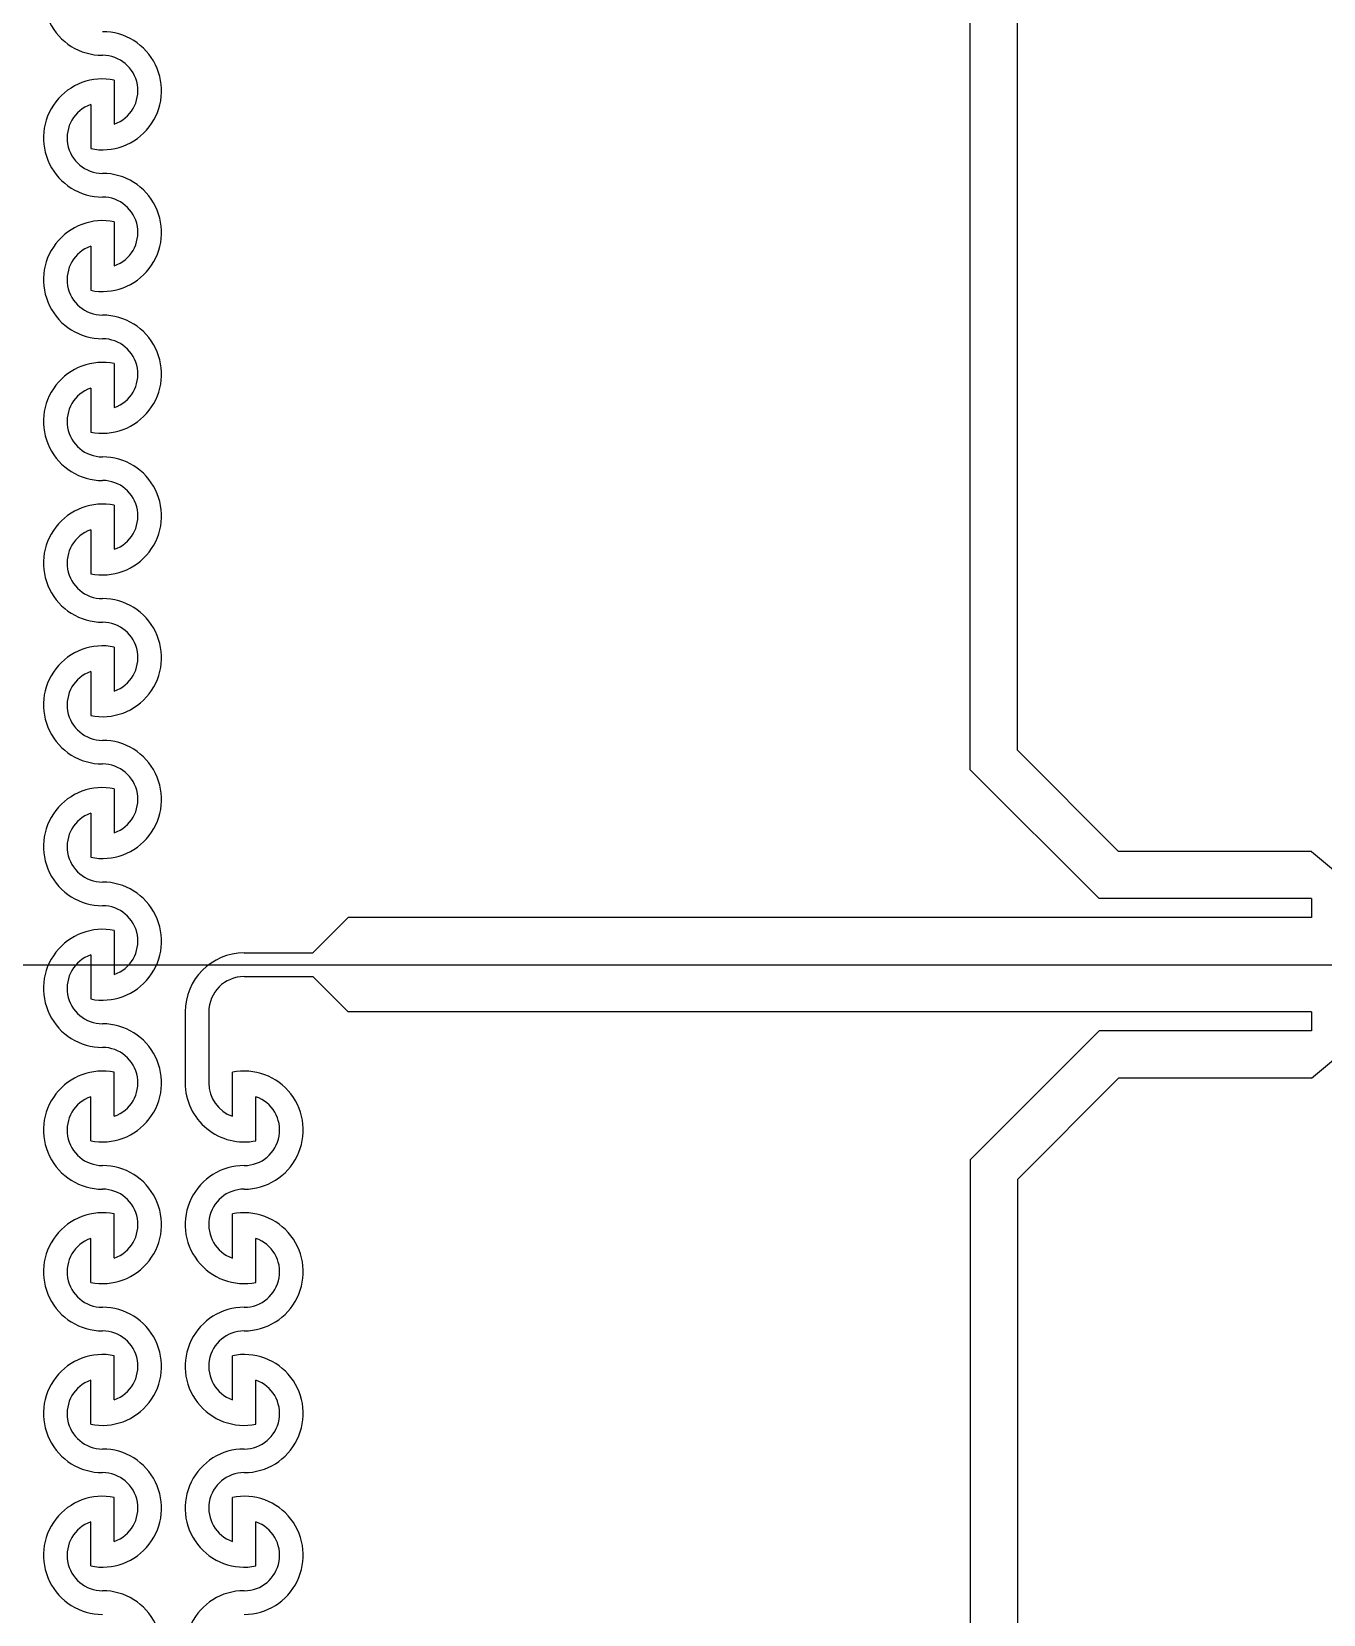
# Model space of a CAD drawing. Header units: millimetres. Extents: x 45556 to 173556, y 25313 to 153313.
# Drawn here: x 135205 to 137940, y 101938 to 105288 of the extents above; entities that cross this region are included whole.
import ezdxf

# ---------------------------------------------------------------- set-up
doc = ezdxf.new("R2010")
doc.units = ezdxf.units.MM
doc.layers.add('CLEAR', color=140, linetype='Continuous')

msp = doc.modelspace()

# ---------------------------------------------------------------- linework, layer by layer
msp.add_line((113649.8, 103313.2), (140462.6, 103313.2))
for radius in [25000, 15000]:
    msp.add_circle((127056.2, 103313.2), radius)
at = {"layer": 'CLEAR'}
for p, q in [((137291.9, 103767.5), (137291.9, 109454.7)), ((137191.9, 103726.1), (137191.9, 109413.2)), ((135379.8, 105185.7), (135379.8, 105092.5)), ((135379.8, 105185.7), (135379.8, 105092.5)), ((135379.8, 105185.7), (135379.8, 105092.5)), ((135379.8, 105185.7), (135379.8, 105092.5)), ((135329.8, 105133.9), (135329.8, 105040.8)), ((135329.8, 105133.9), (135329.8, 105040.8)), ((135329.8, 105133.9), (135329.8, 105040.8)), ((135329.8, 105133.9), (135329.8, 105040.8)), ((135379.8, 104885.7), (135379.8, 104792.5)), ((135379.8, 104885.7), (135379.8, 104792.5)), ((135379.8, 104885.7), (135379.8, 104792.5)), ((135379.8, 104885.7), (135379.8, 104792.5)), ((135329.8, 104833.9), (135329.8, 104740.8)), ((135329.8, 104833.9), (135329.8, 104740.8)), ((135329.8, 104833.9), (135329.8, 104740.8)), ((135329.8, 104833.9), (135329.8, 104740.8)), ((135379.8, 104585.7), (135379.8, 104492.5)), ((135379.8, 104585.7), (135379.8, 104492.5)), ((135379.8, 104585.7), (135379.8, 104492.5)), ((135379.8, 104585.7), (135379.8, 104492.5)), ((135329.8, 104533.9), (135329.8, 104440.8)), ((135329.8, 104533.9), (135329.8, 104440.8)), ((135329.8, 104533.9), (135329.8, 104440.8)), ((135329.8, 104533.9), (135329.8, 104440.8)), ((135379.8, 104285.7), (135379.8, 104192.5)), ((135379.8, 104285.7), (135379.8, 104192.5)), ((135379.8, 104285.7), (135379.8, 104192.5)), ((135379.8, 104285.7), (135379.8, 104192.5)), ((135329.8, 104233.9), (135329.8, 104140.8)), ((135329.8, 104233.9), (135329.8, 104140.8)), ((135329.8, 104233.9), (135329.8, 104140.8)), ((135329.8, 104233.9), (135329.8, 104140.8)), ((135379.8, 103985.7), (135379.8, 103892.5)), ((135379.8, 103985.7), (135379.8, 103892.5)), ((135379.8, 103985.7), (135379.8, 103892.5)), ((135379.8, 103985.7), (135379.8, 103892.5)), ((135329.8, 103933.9), (135329.8, 103840.8)), ((135329.8, 103933.9), (135329.8, 103840.8)), ((135329.8, 103933.9), (135329.8, 103840.8)), ((135329.8, 103933.9), (135329.8, 103840.8)), ((137506.2, 103553.2), (137291.9, 103767.5)), ((137464.8, 103453.2), (137191.9, 103726.1)), ((135379.8, 103685.7), (135379.8, 103592.5)), ((135379.8, 103685.7), (135379.8, 103592.5)), ((135379.8, 103685.7), (135379.8, 103592.5)), ((135379.8, 103685.7), (135379.8, 103592.5)), ((135329.8, 103633.9), (135329.8, 103540.8)), ((135329.8, 103633.9), (135329.8, 103540.8)), ((135329.8, 103633.9), (135329.8, 103540.8)), ((135329.8, 103633.9), (135329.8, 103540.8)), ((137914.8, 103553.2), (137506.2, 103553.2)), ((137914.8, 103553.2), (138057.8, 103433.2)), ((137914.8, 103453.2), (137464.8, 103453.2)), ((137914.8, 103453.2), (137914.8, 103413.2)), ((135379.8, 103385.7), (135379.8, 103292.5)), ((135379.8, 103385.7), (135379.8, 103292.5)), ((135379.8, 103385.7), (135379.8, 103292.5)), ((135379.8, 103385.7), (135379.8, 103292.5)), ((135799.8, 103338.2), (135874.8, 103413.2)), ((137914.8, 103413.2), (135874.8, 103413.2)), ((135329.8, 103333.9), (135329.8, 103240.8)), ((135329.8, 103333.9), (135329.8, 103240.8)), ((135329.8, 103333.9), (135329.8, 103240.8)), ((135329.8, 103333.9), (135329.8, 103240.8)), ((135654.8, 103338.2), (135799.8, 103338.2)), ((135654.8, 103288.2), (135799.8, 103288.2)), ((135799.8, 103288.2), (135874.8, 103213.2)), ((135529.8, 103213.2), (135529.8, 103063.2)), ((135529.8, 103213.2), (135529.8, 103063.2)), ((135579.8, 103213.2), (135579.8, 103063.2)), ((135579.8, 103213.2), (135579.8, 103063.2)), ((137914.8, 103213.2), (135874.8, 103213.2)), ((137914.8, 103213.2), (137914.8, 103173.2)), ((137914.8, 103073.2), (138057.8, 103193.2)), ((137464.8, 103173.2), (137191.9, 102900.4)), ((137914.8, 103173.2), (137464.8, 103173.2)), ((135379.8, 102992.5), (135379.8, 103085.7)), ((135379.8, 102992.5), (135379.8, 103085.7)), ((135379.8, 102992.5), (135379.8, 103085.7)), ((135379.8, 102992.5), (135379.8, 103085.7)), ((135629.8, 102992.5), (135629.8, 103085.7)), ((135629.8, 102992.5), (135629.8, 103085.7)), ((135629.8, 102992.5), (135629.8, 103085.7)), ((135629.8, 102992.5), (135629.8, 103085.7)), ((137506.2, 103073.2), (137291.9, 102859)), ((137914.8, 103073.2), (137506.2, 103073.2)), ((135329.8, 102940.8), (135329.8, 103033.9)), ((135329.8, 102940.8), (135329.8, 103033.9)), ((135329.8, 102940.8), (135329.8, 103033.9)), ((135329.8, 102940.8), (135329.8, 103033.9)), ((135679.8, 102940.8), (135679.8, 103033.9)), ((135679.8, 102940.8), (135679.8, 103033.9)), ((135679.8, 102940.8), (135679.8, 103033.9)), ((135679.8, 102940.8), (135679.8, 103033.9)), ((137191.9, 102900.4), (137191.9, 97213.2)), ((137291.9, 102859), (137291.9, 97171.8)), ((135379.8, 102692.5), (135379.8, 102785.7)), ((135379.8, 102692.5), (135379.8, 102785.7)), ((135379.8, 102692.5), (135379.8, 102785.7)), ((135379.8, 102692.5), (135379.8, 102785.7)), ((135629.8, 102692.5), (135629.8, 102785.7)), ((135629.8, 102692.5), (135629.8, 102785.7)), ((135629.8, 102692.5), (135629.8, 102785.7)), ((135629.8, 102692.5), (135629.8, 102785.7)), ((135329.8, 102640.8), (135329.8, 102733.9)), ((135329.8, 102640.8), (135329.8, 102733.9)), ((135329.8, 102640.8), (135329.8, 102733.9)), ((135329.8, 102640.8), (135329.8, 102733.9)), ((135679.8, 102640.8), (135679.8, 102733.9)), ((135679.8, 102640.8), (135679.8, 102733.9)), ((135679.8, 102640.8), (135679.8, 102733.9)), ((135679.8, 102640.8), (135679.8, 102733.9)), ((135379.8, 102392.5), (135379.8, 102485.7)), ((135379.8, 102392.5), (135379.8, 102485.7)), ((135379.8, 102392.5), (135379.8, 102485.7)), ((135379.8, 102392.5), (135379.8, 102485.7)), ((135629.8, 102392.5), (135629.8, 102485.7)), ((135629.8, 102392.5), (135629.8, 102485.7)), ((135629.8, 102392.5), (135629.8, 102485.7)), ((135629.8, 102392.5), (135629.8, 102485.7)), ((135329.8, 102340.8), (135329.8, 102433.9)), ((135329.8, 102340.8), (135329.8, 102433.9)), ((135329.8, 102340.8), (135329.8, 102433.9)), ((135329.8, 102340.8), (135329.8, 102433.9)), ((135679.8, 102340.8), (135679.8, 102433.9)), ((135679.8, 102340.8), (135679.8, 102433.9)), ((135679.8, 102340.8), (135679.8, 102433.9)), ((135679.8, 102340.8), (135679.8, 102433.9)), ((135379.8, 102092.5), (135379.8, 102185.7)), ((135379.8, 102092.5), (135379.8, 102185.7)), ((135379.8, 102092.5), (135379.8, 102185.7)), ((135379.8, 102092.5), (135379.8, 102185.7)), ((135629.8, 102092.5), (135629.8, 102185.7)), ((135629.8, 102092.5), (135629.8, 102185.7)), ((135629.8, 102092.5), (135629.8, 102185.7)), ((135629.8, 102092.5), (135629.8, 102185.7)), ((135329.8, 102040.8), (135329.8, 102133.9)), ((135329.8, 102040.8), (135329.8, 102133.9)), ((135329.8, 102040.8), (135329.8, 102133.9)), ((135329.8, 102040.8), (135329.8, 102133.9)), ((135679.8, 102040.8), (135679.8, 102133.9)), ((135679.8, 102040.8), (135679.8, 102133.9)), ((135679.8, 102040.8), (135679.8, 102133.9)), ((135679.8, 102040.8), (135679.8, 102133.9))]:
    msp.add_line(p, q, dxfattribs=at)
for centre, radius, start, end in [((135354.8, 105363.2), 125, 78.463, 270), ((135354.8, 105363.2), 125, 78.463, 270), ((135354.8, 105163.2), 125, 258.463, 90), ((135354.8, 105163.2), 125, 258.463, 90), ((135354.8, 105163.2), 75, 289.4712, 90), ((135354.8, 105163.2), 75, 289.4712, 90), ((135354.8, 105063.2), 125, 78.463, 270), ((135354.8, 105063.2), 125, 78.463, 270), ((135354.8, 105063.2), 75, 109.4712, 270), ((135354.8, 105063.2), 75, 109.4712, 270), ((135354.8, 104863.2), 125, 258.463, 90), ((135354.8, 104863.2), 125, 258.463, 90), ((135354.8, 104863.2), 75, 289.4712, 90), ((135354.8, 104863.2), 75, 289.4712, 90), ((135354.8, 104763.2), 125, 78.463, 270), ((135354.8, 104763.2), 125, 78.463, 270), ((135354.8, 104763.2), 75, 109.4712, 270), ((135354.8, 104763.2), 75, 109.4712, 270), ((135354.8, 104563.2), 125, 258.463, 90), ((135354.8, 104563.2), 125, 258.463, 90), ((135354.8, 104563.2), 75, 289.4712, 90), ((135354.8, 104563.2), 75, 289.4712, 90), ((135354.8, 104463.2), 125, 78.463, 270), ((135354.8, 104463.2), 125, 78.463, 270), ((135354.8, 104463.2), 75, 109.4712, 270), ((135354.8, 104463.2), 75, 109.4712, 270), ((135354.8, 104263.2), 125, 258.463, 90), ((135354.8, 104263.2), 125, 258.463, 90), ((135354.8, 104263.2), 75, 289.4712, 90), ((135354.8, 104263.2), 75, 289.4712, 90), ((135354.8, 104163.2), 125, 78.463, 270), ((135354.8, 104163.2), 125, 78.463, 270), ((135354.8, 104163.2), 75, 109.4712, 270), ((135354.8, 104163.2), 75, 109.4712, 270), ((135354.8, 103963.2), 125, 258.463, 90), ((135354.8, 103963.2), 125, 258.463, 90), ((135354.8, 103963.2), 75, 289.4712, 90), ((135354.8, 103963.2), 75, 289.4712, 90), ((135354.8, 103863.2), 125, 78.463, 270), ((135354.8, 103863.2), 125, 78.463, 270), ((135354.8, 103863.2), 75, 109.4712, 270), ((135354.8, 103863.2), 75, 109.4712, 270), ((135354.8, 103663.2), 125, 258.463, 90), ((135354.8, 103663.2), 125, 258.463, 90), ((135354.8, 103663.2), 75, 289.4712, 90), ((135354.8, 103663.2), 75, 289.4712, 90), ((135354.8, 103563.2), 125, 78.463, 270), ((135354.8, 103563.2), 125, 78.463, 270), ((135354.8, 103563.2), 75, 109.4712, 270), ((135354.8, 103563.2), 75, 109.4712, 270), ((135354.8, 103363.2), 125, 258.463, 90), ((135354.8, 103363.2), 125, 258.463, 90), ((135354.8, 103363.2), 75, 289.4712, 90), ((135354.8, 103363.2), 75, 289.4712, 90), ((135354.8, 103263.2), 125, 78.463, 270), ((135354.8, 103263.2), 125, 78.463, 270), ((135354.8, 103263.2), 75, 109.4712, 270), ((135354.8, 103263.2), 75, 109.4712, 270), ((135654.8, 103213.2), 125, 90, 180), ((135654.8, 103213.2), 125, 90, 180), ((135654.8, 103213.2), 75, 90, 180), ((135654.8, 103213.2), 75, 90, 180), ((135354.8, 103063.2), 125, 258.463, 90), ((135354.8, 103063.2), 125, 258.463, 90), ((135354.8, 103063.2), 75, 289.4712, 90), ((135354.8, 103063.2), 75, 289.4712, 90), ((135354.8, 102963.2), 125, 78.463, 270), ((135354.8, 102963.2), 125, 78.463, 270), ((135654.8, 102963.2), 125, 270, 101.537), ((135654.8, 102963.2), 125, 270, 101.537), ((135654.8, 103063.2), 125, 180, 281.537), ((135654.8, 103063.2), 125, 180, 281.537), ((135654.8, 103063.2), 75, 180, 250.5288), ((135654.8, 103063.2), 75, 180, 250.5288), ((135354.8, 102963.2), 75, 109.4712, 270), ((135354.8, 102963.2), 75, 109.4712, 270), ((135654.8, 102963.2), 75, 270, 70.5288), ((135654.8, 102963.2), 75, 270, 70.5288), ((135354.8, 102763.2), 125, 258.463, 90), ((135354.8, 102763.2), 125, 258.463, 90), ((135654.8, 102763.2), 125, 90, 281.537), ((135654.8, 102763.2), 125, 90, 281.537), ((135354.8, 102763.2), 75, 289.4712, 90), ((135354.8, 102763.2), 75, 289.4712, 90), ((135654.8, 102763.2), 75, 90, 250.5288), ((135654.8, 102763.2), 75, 90, 250.5288), ((135354.8, 102663.2), 125, 78.463, 270), ((135354.8, 102663.2), 125, 78.463, 270), ((135654.8, 102663.2), 125, 270, 101.537), ((135654.8, 102663.2), 125, 270, 101.537), ((135354.8, 102663.2), 75, 109.4712, 270), ((135354.8, 102663.2), 75, 109.4712, 270), ((135654.8, 102663.2), 75, 270, 70.5288), ((135654.8, 102663.2), 75, 270, 70.5288), ((135354.8, 102463.2), 125, 258.463, 90), ((135354.8, 102463.2), 125, 258.463, 90), ((135654.8, 102463.2), 125, 90, 281.537), ((135654.8, 102463.2), 125, 90, 281.537), ((135354.8, 102463.2), 75, 289.4712, 90), ((135354.8, 102463.2), 75, 289.4712, 90), ((135654.8, 102463.2), 75, 90, 250.5288), ((135654.8, 102463.2), 75, 90, 250.5288), ((135354.8, 102363.2), 125, 78.463, 270), ((135354.8, 102363.2), 125, 78.463, 270), ((135654.8, 102363.2), 125, 270, 101.537), ((135654.8, 102363.2), 125, 270, 101.537), ((135354.8, 102363.2), 75, 109.4712, 270), ((135354.8, 102363.2), 75, 109.4712, 270), ((135654.8, 102363.2), 75, 270, 70.5288), ((135654.8, 102363.2), 75, 270, 70.5288), ((135354.8, 102163.2), 125, 258.463, 90), ((135354.8, 102163.2), 125, 258.463, 90), ((135654.8, 102163.2), 125, 90, 281.537), ((135654.8, 102163.2), 125, 90, 281.537), ((135354.8, 102163.2), 75, 289.4712, 90), ((135354.8, 102163.2), 75, 289.4712, 90), ((135654.8, 102163.2), 75, 90, 250.5288), ((135654.8, 102163.2), 75, 90, 250.5288), ((135354.8, 102063.2), 125, 78.463, 270), ((135354.8, 102063.2), 125, 78.463, 270), ((135654.8, 102063.2), 125, 270, 101.537), ((135654.8, 102063.2), 125, 270, 101.537), ((135354.8, 102063.2), 75, 109.4712, 270), ((135354.8, 102063.2), 75, 109.4712, 270), ((135654.8, 102063.2), 75, 270, 70.5288), ((135654.8, 102063.2), 75, 270, 70.5288), ((135354.8, 101863.2), 125, 258.463, 90), ((135354.8, 101863.2), 125, 258.463, 90), ((135654.8, 101863.2), 125, 90, 281.537), ((135654.8, 101863.2), 125, 90, 281.537)]:
    msp.add_arc(centre, radius, start, end, dxfattribs=at)

doc.saveas('drawing.dxf')
